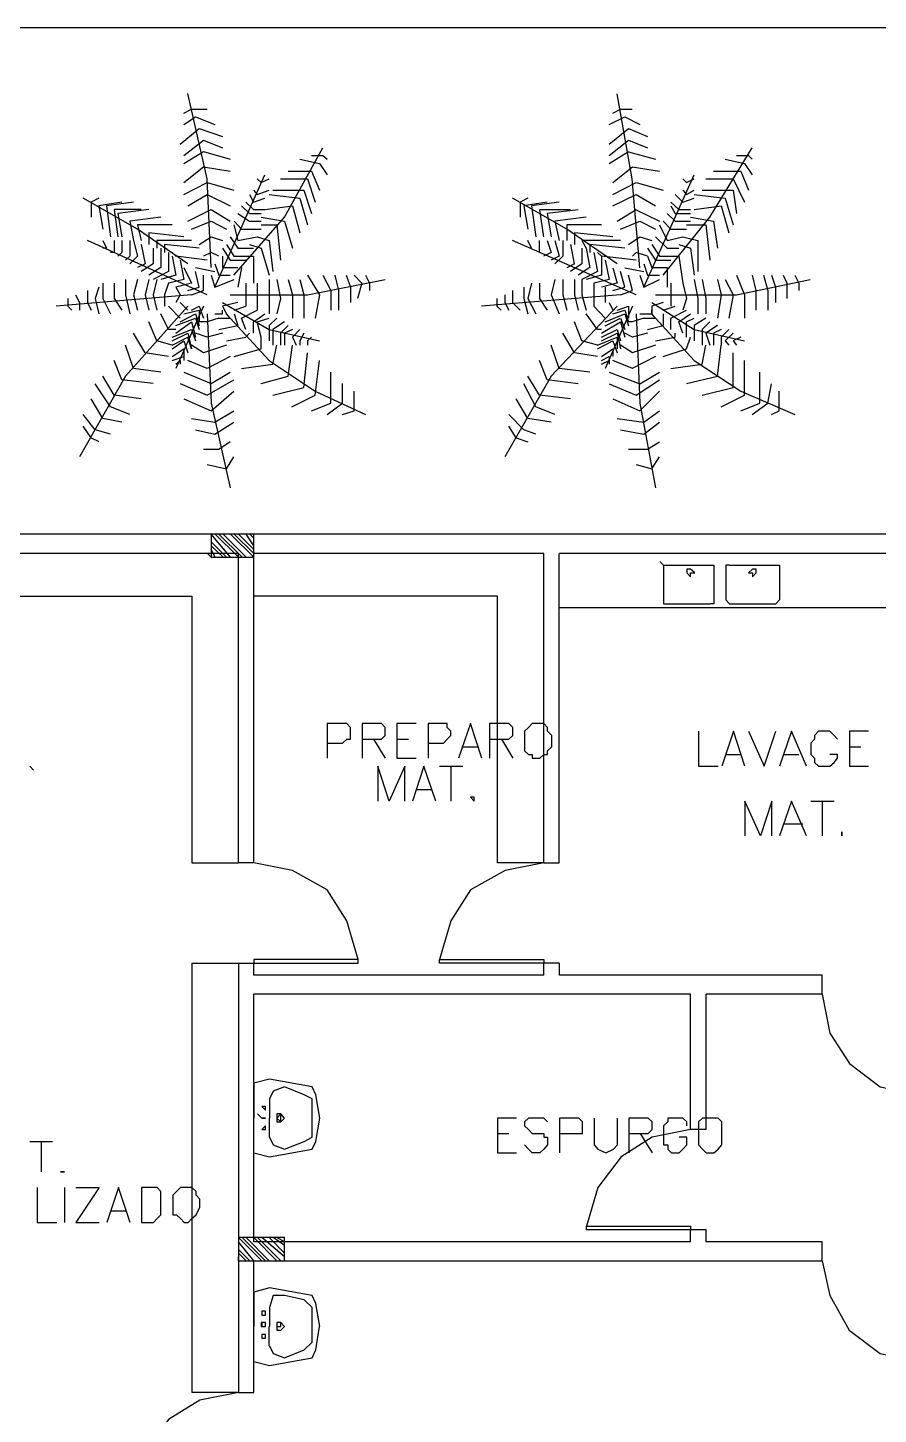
# Model space of a CAD drawing. Header units: millimetres. Extents: x -369 to -70, y -1414 to -1185.
# Drawn here: x -262.91 to -255.47, y -1289.6 to -1277.47 of the extents above; entities that cross this region are included whole.
import ezdxf

# ---------------------------------------------------------------- set-up
doc = ezdxf.new("R2010")
doc.units = ezdxf.units.MM
doc.header["$MEASUREMENT"] = 0
for name, color, linetype in [('10', 10, 'Continuous'), ('12', 12, 'Continuous'), ('2', 2, 'Continuous'), ('4', 4, 'Continuous'), ('50', 50, 'Continuous'), ('6', 6, 'Continuous'), ('64', 64, 'Continuous'), ('8', 8, 'Continuous')]:
    doc.layers.add(name, color=color, linetype=linetype)

msp = doc.modelspace()

# ---------------------------------------------------------------- linework, layer by layer
at = {"layer": '10'}
for points in [[(-254.812, -1281.9), (-265.539, -1281.9)], [(-261.071, -1282.071), (-265.503, -1282.071)], [(-261.071, -1284.777), (-261.071, -1282.071)], [(-260.935, -1284.777), (-260.935, -1282.071)], [(-258.397, -1282.071), (-260.935, -1282.071)], [(-258.397, -1284.777), (-258.397, -1282.071)], [(-258.265, -1284.777), (-258.265, -1282.071)], [(-254.88, -1282.071), (-258.261, -1282.071)], [(-260.935, -1284.777), (-261.071, -1284.777)], [(-258.397, -1284.777), (-258.265, -1284.777)], [(-261.478, -1285.656), (-260.935, -1285.656)], [(-261.071, -1285.656), (-261.071, -1289.413), (-260.935, -1289.413), (-260.935, -1288.262), (-255.963, -1288.262)], [(-258.397, -1285.76), (-260.935, -1285.76), (-260.935, -1285.76), (-260.935, -1285.656)], [(-258.265, -1285.656), (-258.397, -1285.656)], [(-258.397, -1285.76), (-258.397, -1285.656)], [(-258.261, -1285.76), (-258.261, -1285.656)], [(-255.963, -1285.76), (-258.261, -1285.76)], [(-255.963, -1285.928), (-255.963, -1285.76)], [(-257.114, -1285.928), (-260.935, -1285.928)], [(-260.935, -1288.094), (-260.935, -1285.928)], [(-256.978, -1287.111), (-257.114, -1287.111), (-257.114, -1287.111), (-257.114, -1285.928)], [(-256.978, -1287.111), (-256.978, -1285.928)], [(-255.963, -1285.928), (-256.978, -1285.928)], [(-256.978, -1287.99), (-257.114, -1287.99)], [(-257.114, -1288.094), (-257.114, -1287.99)], [(-256.978, -1288.094), (-256.978, -1287.99)], [(-257.114, -1288.094), (-260.935, -1288.094)], [(-255.963, -1288.094), (-256.978, -1288.094)], [(-255.963, -1288.262), (-255.963, -1288.094)]]:
    msp.add_lwpolyline(points, dxfattribs=at)
at = {"layer": '12'}
for points in [[(-261.139, -1282.103), (-261.31, -1281.9)], [(-260.935, -1282.103), (-260.935, -1281.9), (-261.31, -1281.9), (-261.31, -1282.103), (-260.935, -1282.103)], [(-261.071, -1282.103), (-261.274, -1281.9)], [(-261.039, -1282.103), (-261.242, -1281.9)], [(-261.003, -1282.103), (-261.206, -1281.9)], [(-260.935, -1282.103), (-261.139, -1281.9)], [(-260.935, -1282.071), (-261.107, -1281.9)], [(-260.935, -1282.035), (-261.071, -1281.9)], [(-260.935, -1282.003), (-261.003, -1281.9)], [(-260.935, -1281.936), (-260.971, -1281.9)], [(-261.31, -1282.103), (-261.342, -1282.071)], [(-261.174, -1282.103), (-261.31, -1281.967)], [(-261.206, -1282.103), (-261.31, -1282.003)], [(-261.274, -1282.103), (-261.31, -1282.035)], [(-260.867, -1288.262), (-261.071, -1288.058)], [(-260.667, -1288.262), (-260.667, -1288.058), (-261.071, -1288.058), (-261.071, -1288.262), (-260.667, -1288.262)], [(-260.935, -1288.262), (-261.071, -1288.094)], [(-260.835, -1288.262), (-261.039, -1288.058)], [(-260.803, -1288.262), (-261.003, -1288.058)], [(-260.735, -1288.262), (-260.935, -1288.058)], [(-260.699, -1288.262), (-260.903, -1288.058)], [(-260.667, -1288.226), (-260.867, -1288.058)], [(-260.667, -1288.194), (-260.803, -1288.058)], [(-260.667, -1288.126), (-260.767, -1288.058)], [(-260.667, -1288.094), (-260.735, -1288.058)], [(-260.971, -1288.262), (-261.071, -1288.162)], [(-261.003, -1288.262), (-261.071, -1288.194)], [(-261.071, -1288.262), (-261.071, -1288.226)]]:
    msp.add_lwpolyline(points, dxfattribs=at)
at = {"layer": '2'}
for points in [[(-255.32, -1277.468), (-265.539, -1277.468)], [(-260.024, -1285.624), (-260.123, -1285.284), (-260.295, -1285.013), (-260.599, -1284.845), (-260.935, -1284.777)], [(-258.397, -1284.777), (-258.737, -1284.845), (-259.04, -1285.013), (-259.212, -1285.284), (-259.312, -1285.624)], [(-255.963, -1285.928), (-255.895, -1286.268), (-255.723, -1286.535), (-255.456, -1286.739), (-255.116, -1286.807)], [(-257.114, -1287.111), (-257.45, -1287.179), (-257.722, -1287.351), (-257.925, -1287.618), (-258.025, -1287.958)], [(-255.963, -1288.262), (-255.895, -1288.565), (-255.727, -1288.869), (-255.456, -1289.073), (-255.116, -1289.141)], [(-261.071, -1289.413), (-261.41, -1289.481), (-261.682, -1289.649), (-261.882, -1289.92), (-261.986, -1290.26)]]:
    msp.add_lwpolyline(points, dxfattribs=at)
at = {"layer": '4'}
for points in [[(-260.799, -1286.671), (-260.935, -1286.707), (-260.935, -1287.011)], [(-260.427, -1286.739), (-260.799, -1286.671)], [(-260.667, -1286.739), (-260.767, -1286.775), (-260.799, -1286.843)], [(-260.427, -1287.011), (-260.427, -1286.843), (-260.427, -1286.843), (-260.495, -1286.807), (-260.667, -1286.739)], [(-260.427, -1287.283), (-260.395, -1287.215), (-260.395, -1287.215), (-260.359, -1287.011), (-260.395, -1286.807), (-260.395, -1286.807), (-260.427, -1286.739)], [(-260.835, -1286.911), (-260.835, -1286.911), (-260.867, -1286.911), (-260.835, -1286.943), (-260.835, -1286.911)], [(-260.799, -1286.843), (-260.799, -1287.011)], [(-260.935, -1287.315), (-260.935, -1287.011)], [(-260.867, -1287.011), (-260.903, -1286.975)], [(-260.867, -1287.011), (-260.835, -1287.011)], [(-260.835, -1287.011), (-260.835, -1287.011), (-260.867, -1287.011), (-260.835, -1287.011)], [(-260.799, -1287.179), (-260.799, -1287.011)], [(-260.667, -1287.011), (-260.699, -1286.975), (-260.735, -1286.975), (-260.735, -1287.011), (-260.735, -1287.043), (-260.699, -1287.043), (-260.667, -1287.011)], [(-260.699, -1287.011), (-260.699, -1287.011), (-260.699, -1286.975), (-260.735, -1287.011), (-260.699, -1287.043), (-260.699, -1287.011)], [(-260.667, -1287.283), (-260.495, -1287.215), (-260.495, -1287.215), (-260.427, -1287.179), (-260.427, -1287.011)], [(-260.835, -1287.111), (-260.835, -1287.111), (-260.835, -1287.079), (-260.867, -1287.111), (-260.835, -1287.111)], [(-260.799, -1287.179), (-260.767, -1287.247), (-260.667, -1287.283)], [(-260.799, -1287.351), (-260.427, -1287.283)], [(-260.935, -1287.315), (-260.799, -1287.351)], [(-260.799, -1288.498), (-260.935, -1288.534), (-260.935, -1288.837)], [(-260.427, -1288.565), (-260.799, -1288.498)], [(-260.667, -1288.565), (-260.767, -1288.565), (-260.799, -1288.669)], [(-260.427, -1288.837), (-260.427, -1288.669), (-260.427, -1288.669), (-260.495, -1288.601), (-260.667, -1288.565)], [(-260.359, -1288.837), (-260.395, -1288.633), (-260.427, -1288.565)], [(-260.835, -1288.737), (-260.835, -1288.701), (-260.867, -1288.701), (-260.867, -1288.737), (-260.835, -1288.737)], [(-260.799, -1288.669), (-260.799, -1288.837)], [(-260.935, -1289.141), (-260.935, -1288.837)], [(-260.835, -1288.837), (-260.835, -1288.801), (-260.871, -1288.801), (-260.871, -1288.837), (-260.835, -1288.837)], [(-260.867, -1288.805), (-260.867, -1288.837), (-260.867, -1288.837), (-260.835, -1288.837)], [(-260.803, -1289.005), (-260.803, -1288.837)], [(-260.667, -1288.837), (-260.699, -1288.801), (-260.735, -1288.801), (-260.735, -1288.837), (-260.735, -1288.869), (-260.699, -1288.869), (-260.667, -1288.837)], [(-260.699, -1288.837), (-260.699, -1288.801), (-260.735, -1288.801), (-260.735, -1288.837), (-260.699, -1288.837)], [(-260.427, -1288.973), (-260.427, -1288.837)], [(-260.395, -1289.041), (-260.363, -1288.837)], [(-260.835, -1288.937), (-260.835, -1288.905), (-260.867, -1288.905), (-260.867, -1288.937), (-260.835, -1288.937)], [(-260.799, -1289.005), (-260.767, -1289.073), (-260.667, -1289.109), (-260.667, -1289.109), (-260.495, -1289.041), (-260.495, -1289.041), (-260.427, -1288.973)], [(-260.799, -1289.177), (-260.427, -1289.109), (-260.395, -1289.041)], [(-260.935, -1289.141), (-260.799, -1289.177)]]:
    msp.add_lwpolyline(points, dxfattribs=at)
at = {"layer": '50'}
for points in [[(-260.295, -1283.73), (-260.159, -1283.73), (-260.123, -1283.694), (-260.091, -1283.694), (-260.091, -1283.662), (-260.091, -1283.626), (-260.091, -1283.594), (-260.123, -1283.558), (-260.159, -1283.558), (-260.295, -1283.558), (-260.295, -1283.558), (-260.295, -1283.862)], [(-259.988, -1283.694), (-259.852, -1283.694), (-259.82, -1283.694), (-259.788, -1283.662), (-259.788, -1283.626), (-259.788, -1283.594), (-259.82, -1283.558), (-259.852, -1283.558), (-259.988, -1283.558), (-259.988, -1283.558), (-259.988, -1283.862)], [(-259.516, -1283.558), (-259.684, -1283.558), (-259.684, -1283.558), (-259.684, -1283.862)], [(-259.412, -1283.73), (-259.276, -1283.73), (-259.244, -1283.694), (-259.212, -1283.662), (-259.212, -1283.626), (-259.244, -1283.594), (-259.244, -1283.558), (-259.276, -1283.558), (-259.412, -1283.558), (-259.412, -1283.558), (-259.412, -1283.862)], [(-258.94, -1283.862), (-259.04, -1283.558), (-259.04, -1283.558), (-259.144, -1283.862)], [(-258.873, -1283.694), (-258.737, -1283.694), (-258.705, -1283.694), (-258.669, -1283.662), (-258.669, -1283.626), (-258.669, -1283.594), (-258.705, -1283.558), (-258.737, -1283.558), (-258.873, -1283.558), (-258.873, -1283.558), (-258.873, -1283.862)], [(-258.501, -1283.558), (-258.501, -1283.558), (-258.533, -1283.594), (-258.569, -1283.626), (-258.569, -1283.662), (-258.569, -1283.762), (-258.569, -1283.798), (-258.533, -1283.83), (-258.501, -1283.83), (-258.501, -1283.862), (-258.433, -1283.862), (-258.397, -1283.83), (-258.365, -1283.83), (-258.365, -1283.798), (-258.329, -1283.762), (-258.329, -1283.662), (-258.365, -1283.626), (-258.365, -1283.594), (-258.397, -1283.558), (-258.433, -1283.558), (-258.501, -1283.558)], [(-257.046, -1283.626), (-257.046, -1283.93), (-256.874, -1283.93)], [(-256.639, -1283.93), (-256.739, -1283.626), (-256.739, -1283.626), (-256.842, -1283.93)], [(-256.607, -1283.626), (-256.471, -1283.93), (-256.471, -1283.93), (-256.367, -1283.626)], [(-256.099, -1283.93), (-256.231, -1283.626), (-256.231, -1283.626), (-256.335, -1283.93)], [(-255.827, -1283.694), (-255.859, -1283.662), (-255.895, -1283.626), (-255.963, -1283.626), (-255.995, -1283.626), (-256.031, -1283.662), (-256.031, -1283.694), (-256.063, -1283.73), (-256.063, -1283.83), (-256.031, -1283.862), (-256.031, -1283.898), (-255.995, -1283.93), (-255.963, -1283.93), (-255.895, -1283.93), (-255.859, -1283.898), (-255.827, -1283.862), (-255.827, -1283.83), (-255.827, -1283.83), (-255.895, -1283.83)], [(-255.556, -1283.626), (-255.723, -1283.626), (-255.723, -1283.626), (-255.723, -1283.93)], [(-259.888, -1283.694), (-259.788, -1283.862)], [(-259.684, -1283.694), (-259.584, -1283.694)], [(-259.108, -1283.762), (-258.972, -1283.762)], [(-258.769, -1283.694), (-258.669, -1283.862)], [(-255.723, -1283.762), (-255.624, -1283.762)], [(-259.684, -1283.862), (-259.516, -1283.862)], [(-256.806, -1283.83), (-256.675, -1283.83)], [(-256.299, -1283.83), (-256.167, -1283.83)], [(-262.865, -1283.966), (-262.897, -1283.93)], [(-259.616, -1284.237), (-259.616, -1283.93), (-259.616, -1283.93), (-259.752, -1284.237), (-259.752, -1284.237), (-259.852, -1283.93), (-259.852, -1283.93), (-259.852, -1284.237)], [(-259.344, -1284.237), (-259.448, -1283.93), (-259.448, -1283.93), (-259.548, -1284.237)], [(-259.312, -1283.93), (-259.108, -1283.93)], [(-259.212, -1283.93), (-259.212, -1284.237)], [(-255.723, -1283.93), (-255.556, -1283.93)], [(-259.516, -1284.134), (-259.38, -1284.134)], [(-259.008, -1284.201), (-259.04, -1284.201), (-259.008, -1284.237), (-259.008, -1284.201)], [(-256.403, -1284.541), (-256.403, -1284.237), (-256.403, -1284.237), (-256.503, -1284.541), (-256.503, -1284.541), (-256.639, -1284.237), (-256.639, -1284.237), (-256.639, -1284.541)], [(-256.099, -1284.541), (-256.231, -1284.237), (-256.231, -1284.237), (-256.335, -1284.541)], [(-256.063, -1284.237), (-255.859, -1284.237)], [(-255.963, -1284.237), (-255.963, -1284.541)], [(-256.299, -1284.437), (-256.131, -1284.437)], [(-255.791, -1284.505), (-255.791, -1284.541), (-255.791, -1284.505)], [(-258.637, -1287.011), (-258.805, -1287.011), (-258.805, -1287.011), (-258.805, -1287.315)], [(-258.365, -1287.043), (-258.397, -1287.011), (-258.433, -1287.011), (-258.501, -1287.011), (-258.533, -1287.011), (-258.569, -1287.043), (-258.569, -1287.079), (-258.533, -1287.111), (-258.501, -1287.147), (-258.397, -1287.147), (-258.397, -1287.179), (-258.365, -1287.179), (-258.365, -1287.215), (-258.365, -1287.247), (-258.397, -1287.283), (-258.433, -1287.315), (-258.501, -1287.315), (-258.533, -1287.283), (-258.569, -1287.247)], [(-258.261, -1287.147), (-258.129, -1287.147), (-258.093, -1287.147), (-258.061, -1287.147), (-258.061, -1287.111), (-258.061, -1287.043), (-258.093, -1287.011), (-258.129, -1287.011), (-258.261, -1287.011), (-258.261, -1287.011), (-258.261, -1287.315)], [(-257.957, -1287.011), (-257.957, -1287.215), (-257.957, -1287.247), (-257.925, -1287.283), (-257.857, -1287.315), (-257.79, -1287.283), (-257.754, -1287.247), (-257.754, -1287.215), (-257.754, -1287.011)], [(-257.654, -1287.147), (-257.518, -1287.147), (-257.486, -1287.147), (-257.45, -1287.111), (-257.45, -1287.079), (-257.45, -1287.043), (-257.486, -1287.011), (-257.518, -1287.011), (-257.654, -1287.011), (-257.654, -1287.011), (-257.654, -1287.315)], [(-257.146, -1287.079), (-257.146, -1287.043), (-257.182, -1287.011), (-257.214, -1287.011), (-257.282, -1287.011), (-257.314, -1287.011), (-257.314, -1287.043), (-257.35, -1287.079), (-257.35, -1287.111), (-257.35, -1287.179), (-257.35, -1287.247), (-257.314, -1287.247), (-257.314, -1287.283), (-257.282, -1287.315), (-257.214, -1287.315), (-257.182, -1287.283), (-257.146, -1287.247), (-257.146, -1287.179), (-257.146, -1287.179), (-257.214, -1287.179)], [(-256.978, -1287.011), (-257.01, -1287.011), (-257.046, -1287.043), (-257.046, -1287.079), (-257.046, -1287.111), (-257.046, -1287.179), (-257.046, -1287.247), (-257.01, -1287.283), (-256.978, -1287.315), (-256.91, -1287.315), (-256.874, -1287.283), (-256.842, -1287.247), (-256.842, -1287.179), (-256.842, -1287.111), (-256.842, -1287.079), (-256.842, -1287.043), (-256.874, -1287.011), (-256.91, -1287.011), (-256.978, -1287.011)], [(-258.805, -1287.147), (-258.705, -1287.147)], [(-257.554, -1287.147), (-257.45, -1287.315)], [(-262.897, -1287.215), (-262.697, -1287.215)], [(-262.797, -1287.215), (-262.797, -1287.482)], [(-258.805, -1287.315), (-258.637, -1287.315)], [(-262.629, -1287.482), (-262.629, -1287.482), (-262.593, -1287.482), (-262.629, -1287.482)], [(-262.833, -1287.618), (-262.833, -1287.926), (-262.661, -1287.926)], [(-262.593, -1287.618), (-262.593, -1287.926)], [(-262.493, -1287.618), (-262.289, -1287.618), (-262.289, -1287.618), (-262.493, -1287.926), (-262.493, -1287.926), (-262.289, -1287.926)], [(-262.018, -1287.926), (-262.122, -1287.618), (-262.122, -1287.618), (-262.222, -1287.926)], [(-261.918, -1287.618), (-261.918, -1287.926), (-261.918, -1287.926), (-261.814, -1287.926), (-261.782, -1287.89), (-261.75, -1287.858), (-261.75, -1287.79), (-261.75, -1287.722), (-261.75, -1287.686), (-261.75, -1287.654), (-261.782, -1287.618), (-261.814, -1287.618), (-261.918, -1287.618)], [(-261.546, -1287.618), (-261.578, -1287.618), (-261.614, -1287.654), (-261.646, -1287.686), (-261.646, -1287.722), (-261.646, -1287.79), (-261.646, -1287.858), (-261.614, -1287.858), (-261.578, -1287.89), (-261.546, -1287.926), (-261.51, -1287.926), (-261.478, -1287.89), (-261.442, -1287.858), (-261.41, -1287.79), (-261.41, -1287.722), (-261.442, -1287.686), (-261.442, -1287.654), (-261.478, -1287.618), (-261.51, -1287.618), (-261.546, -1287.618)], [(-262.19, -1287.822), (-262.054, -1287.822)]]:
    msp.add_lwpolyline(points, dxfattribs=at)
at = {"layer": '6'}
for points in [[(-257.35, -1282.171), (-257.382, -1282.139)], [(-257.35, -1282.171), (-257.35, -1282.475)], [(-257.35, -1282.171), (-256.942, -1282.171)], [(-256.942, -1282.171), (-256.91, -1282.171), (-256.91, -1282.171), (-256.91, -1282.475), (-256.91, -1282.475), (-256.91, -1282.511), (-256.942, -1282.511)], [(-256.806, -1282.171), (-256.806, -1282.475)], [(-256.774, -1282.171), (-256.774, -1282.171), (-256.806, -1282.171)], [(-256.774, -1282.171), (-256.367, -1282.171)], [(-256.367, -1282.171), (-256.335, -1282.171), (-256.335, -1282.171), (-256.335, -1282.475), (-256.335, -1282.475), (-256.367, -1282.511), (-256.367, -1282.511)], [(-257.078, -1282.239), (-257.114, -1282.207), (-257.146, -1282.207), (-257.146, -1282.239), (-257.114, -1282.275), (-257.114, -1282.239), (-257.078, -1282.239)], [(-256.539, -1282.239), (-256.539, -1282.207), (-256.571, -1282.207), (-256.607, -1282.239), (-256.571, -1282.239), (-256.571, -1282.275), (-256.539, -1282.239)], [(-265.335, -1282.443), (-261.478, -1282.443)], [(-261.478, -1282.443), (-261.478, -1284.777), (-261.071, -1284.777)], [(-258.805, -1282.443), (-260.935, -1282.443)], [(-258.805, -1284.777), (-258.805, -1282.443)], [(-258.261, -1282.543), (-255.084, -1282.543)], [(-257.35, -1282.475), (-257.35, -1282.511)], [(-257.35, -1282.511), (-256.942, -1282.511)], [(-256.806, -1282.475), (-256.774, -1282.511)], [(-256.774, -1282.511), (-256.367, -1282.511)], [(-258.397, -1284.777), (-258.805, -1284.777)], [(-261.478, -1285.656), (-261.478, -1289.413)], [(-261.071, -1289.413), (-261.478, -1289.413)]]:
    msp.add_lwpolyline(points, dxfattribs=at)
at = {"layer": '64'}
for points in [[(-261.31, -1279.566), (-261.346, -1278.79), (-261.514, -1278.043)], [(-257.558, -1279.57), (-257.626, -1278.79), (-257.758, -1278.047)], [(-261.55, -1278.215), (-261.482, -1278.179), (-261.482, -1278.179), (-261.346, -1278.179)], [(-257.794, -1278.215), (-257.726, -1278.179), (-257.726, -1278.179), (-257.626, -1278.179)], [(-261.55, -1278.315), (-261.446, -1278.247), (-261.278, -1278.315)], [(-257.826, -1278.315), (-257.69, -1278.247), (-257.558, -1278.315)], [(-261.582, -1278.487), (-261.414, -1278.351)], [(-261.414, -1278.351), (-261.21, -1278.419)], [(-257.826, -1278.487), (-257.658, -1278.351)], [(-257.658, -1278.351), (-257.49, -1278.419)], [(-261.55, -1278.587), (-261.378, -1278.451)], [(-261.55, -1278.655), (-261.378, -1278.551)], [(-261.378, -1278.451), (-261.21, -1278.519)], [(-261.378, -1278.551), (-261.142, -1278.619)], [(-261.111, -1279.634), (-260.667, -1279.126), (-260.331, -1278.519)], [(-257.826, -1278.587), (-257.658, -1278.451)], [(-257.826, -1278.655), (-257.658, -1278.551)], [(-257.658, -1278.451), (-257.49, -1278.519)], [(-257.658, -1278.555), (-257.422, -1278.619)], [(-257.354, -1279.634), (-256.946, -1279.126), (-256.575, -1278.519)], [(-260.535, -1278.619), (-260.363, -1278.655)], [(-260.431, -1278.587), (-260.331, -1278.587)], [(-260.363, -1278.655), (-260.295, -1278.754)], [(-260.331, -1278.587), (-260.295, -1278.619)], [(-256.81, -1278.619), (-256.643, -1278.655)], [(-256.711, -1278.587), (-256.607, -1278.587)], [(-256.643, -1278.655), (-256.575, -1278.754)], [(-256.607, -1278.587), (-256.575, -1278.619)], [(-261.55, -1278.822), (-261.378, -1278.686)], [(-261.378, -1278.686), (-261.142, -1278.722)], [(-261.278, -1279.738), (-260.839, -1278.754)], [(-260.907, -1278.79), (-260.871, -1278.822)], [(-260.871, -1278.822), (-260.803, -1278.79)], [(-260.703, -1278.79), (-260.467, -1278.79)], [(-260.635, -1278.722), (-260.431, -1278.722)], [(-260.467, -1278.79), (-260.399, -1278.994)], [(-260.431, -1278.722), (-260.363, -1278.89)], [(-257.794, -1278.822), (-257.622, -1278.686)], [(-257.626, -1278.686), (-257.386, -1278.722)], [(-257.522, -1279.738), (-257.082, -1278.754)], [(-257.182, -1278.79), (-257.15, -1278.822)], [(-257.15, -1278.822), (-257.082, -1278.79)], [(-256.982, -1278.79), (-256.742, -1278.79)], [(-256.914, -1278.722), (-256.675, -1278.722)], [(-256.742, -1278.79), (-256.643, -1278.994)], [(-256.675, -1278.722), (-256.607, -1278.89)], [(-261.55, -1278.926), (-261.346, -1278.822)], [(-261.346, -1278.822), (-261.111, -1278.89)], [(-260.939, -1278.89), (-260.907, -1278.926)], [(-260.907, -1278.926), (-260.803, -1278.89)], [(-260.771, -1278.89), (-260.499, -1278.89)], [(-260.499, -1278.89), (-260.431, -1279.094)], [(-257.794, -1278.926), (-257.59, -1278.822)], [(-257.59, -1278.822), (-257.354, -1278.89)], [(-257.182, -1278.89), (-257.15, -1278.926)], [(-257.15, -1278.926), (-257.082, -1278.89)], [(-257.014, -1278.89), (-256.742, -1278.89)], [(-256.742, -1278.89), (-256.711, -1279.094)], [(-261.514, -1279.534), (-261.954, -1279.23), (-262.429, -1278.958)], [(-262.293, -1278.958), (-262.361, -1278.994), (-262.361, -1278.994), (-262.361, -1279.126)], [(-262.09, -1278.994), (-262.293, -1279.026)], [(-262.293, -1279.026), (-262.257, -1279.23)], [(-261.99, -1278.994), (-262.226, -1279.026)], [(-262.226, -1279.026), (-262.19, -1279.298)], [(-261.514, -1279.026), (-261.346, -1278.926)], [(-261.346, -1278.926), (-261.142, -1279.026)], [(-261.043, -1279.026), (-260.975, -1279.094)], [(-261.007, -1278.994), (-260.939, -1279.058)], [(-260.975, -1278.926), (-260.939, -1278.994)], [(-260.939, -1278.994), (-260.839, -1278.958)], [(-260.839, -1279.058), (-260.599, -1279.026)], [(-260.803, -1278.926), (-260.535, -1278.958)], [(-260.599, -1279.026), (-260.535, -1279.262)], [(-260.535, -1278.958), (-260.467, -1279.194)], [(-257.758, -1279.534), (-258.197, -1279.23), (-258.673, -1278.958)], [(-258.537, -1278.958), (-258.605, -1278.994), (-258.605, -1278.994), (-258.605, -1279.126)], [(-258.369, -1278.994), (-258.573, -1279.026)], [(-258.573, -1279.026), (-258.537, -1279.23)], [(-258.265, -1278.994), (-258.505, -1279.026)], [(-258.505, -1279.026), (-258.469, -1279.298)], [(-257.794, -1279.026), (-257.59, -1278.926)], [(-257.59, -1278.926), (-257.422, -1279.026)], [(-257.286, -1278.994), (-257.218, -1279.058)], [(-257.286, -1279.026), (-257.25, -1279.094)], [(-257.25, -1278.926), (-257.182, -1278.994)], [(-257.182, -1278.994), (-257.082, -1278.958)], [(-257.082, -1278.926), (-256.81, -1278.958)], [(-257.082, -1279.058), (-256.846, -1279.026)], [(-256.846, -1279.026), (-256.778, -1279.262)], [(-256.81, -1278.958), (-256.742, -1279.194)], [(-262.158, -1279.058), (-262.126, -1279.298)], [(-261.922, -1279.058), (-262.158, -1279.058)], [(-261.854, -1279.058), (-262.126, -1279.094), (-262.126, -1279.094), (-262.09, -1279.298)], [(-261.75, -1279.126), (-262.022, -1279.162), (-262.022, -1279.162), (-261.99, -1279.33)], [(-261.514, -1279.162), (-261.31, -1279.058)], [(-261.482, -1279.23), (-261.31, -1279.162)], [(-261.31, -1279.058), (-261.142, -1279.162)], [(-261.31, -1279.162), (-261.174, -1279.23)], [(-261.107, -1279.162), (-261.043, -1279.23)], [(-261.075, -1279.094), (-260.975, -1279.162)], [(-260.975, -1279.094), (-260.871, -1279.094)], [(-260.975, -1279.162), (-260.871, -1279.162)], [(-260.939, -1279.058), (-260.839, -1279.058)], [(-260.871, -1279.126), (-260.667, -1279.162)], [(-260.667, -1279.162), (-260.599, -1279.398)], [(-258.437, -1279.062), (-258.401, -1279.298)], [(-258.165, -1279.062), (-258.437, -1279.062)], [(-258.097, -1279.062), (-258.369, -1279.094), (-258.369, -1279.094), (-258.333, -1279.298)], [(-258.029, -1279.126), (-258.301, -1279.162), (-258.301, -1279.162), (-258.265, -1279.33)], [(-257.758, -1279.162), (-257.59, -1279.058)], [(-257.726, -1279.23), (-257.558, -1279.162)], [(-257.59, -1279.062), (-257.386, -1279.162)], [(-257.558, -1279.162), (-257.422, -1279.23)], [(-257.354, -1279.162), (-257.286, -1279.23)], [(-257.318, -1279.094), (-257.25, -1279.162)], [(-257.25, -1279.094), (-257.114, -1279.094)], [(-257.25, -1279.162), (-257.114, -1279.162)], [(-257.218, -1279.058), (-257.114, -1279.058)], [(-257.114, -1279.126), (-256.914, -1279.162)], [(-256.914, -1279.162), (-256.878, -1279.398)], [(-261.954, -1279.194), (-261.922, -1279.33)], [(-261.65, -1279.194), (-261.954, -1279.194)], [(-261.854, -1279.262), (-261.854, -1279.366)], [(-261.55, -1279.298), (-261.854, -1279.262)], [(-261.111, -1279.194), (-261.075, -1279.33)], [(-261.043, -1279.23), (-260.871, -1279.23)], [(-260.871, -1279.194), (-260.735, -1279.194)], [(-260.735, -1279.194), (-260.703, -1279.502)], [(-258.197, -1279.194), (-258.197, -1279.33)], [(-257.893, -1279.194), (-258.197, -1279.194)], [(-258.129, -1279.262), (-258.129, -1279.366)], [(-257.794, -1279.298), (-258.129, -1279.262)], [(-257.386, -1279.194), (-257.318, -1279.33)], [(-257.286, -1279.23), (-257.15, -1279.23)], [(-257.15, -1279.194), (-256.982, -1279.194)], [(-256.982, -1279.194), (-256.946, -1279.502)], [(-261.346, -1279.805), (-262.393, -1279.33)], [(-262.257, -1279.33), (-262.226, -1279.398), (-262.226, -1279.398), (-262.257, -1279.398)], [(-262.158, -1279.33), (-262.158, -1279.434), (-262.158, -1279.434), (-262.19, -1279.434)], [(-262.09, -1279.33), (-262.09, -1279.434)], [(-262.022, -1279.33), (-262.022, -1279.466)], [(-261.99, -1279.33), (-261.954, -1279.466)], [(-261.922, -1279.366), (-261.886, -1279.534)], [(-261.818, -1279.398), (-261.818, -1279.534)], [(-261.786, -1279.33), (-261.786, -1279.398)], [(-261.482, -1279.33), (-261.786, -1279.33)], [(-261.75, -1279.398), (-261.75, -1279.566)], [(-261.718, -1279.366), (-261.718, -1279.434)], [(-261.414, -1279.398), (-261.718, -1279.366)], [(-261.414, -1279.366), (-261.31, -1279.298)], [(-261.31, -1279.298), (-261.21, -1279.33)], [(-261.21, -1279.398), (-261.142, -1279.502)], [(-261.174, -1279.366), (-261.111, -1279.466)], [(-261.142, -1279.298), (-261.075, -1279.398)], [(-261.075, -1279.33), (-260.907, -1279.298)], [(-261.075, -1279.398), (-260.939, -1279.398)], [(-260.975, -1279.366), (-260.871, -1279.398)], [(-260.907, -1279.298), (-260.803, -1279.33)], [(-260.871, -1279.398), (-260.803, -1279.634)], [(-260.803, -1279.33), (-260.771, -1279.602)], [(-257.59, -1279.805), (-258.673, -1279.33)], [(-258.505, -1279.398), (-258.505, -1279.398), (-258.505, -1279.398), (-258.537, -1279.33)], [(-258.437, -1279.434), (-258.437, -1279.434), (-258.437, -1279.434), (-258.437, -1279.33)], [(-258.369, -1279.33), (-258.333, -1279.434)], [(-258.301, -1279.33), (-258.265, -1279.466)], [(-258.233, -1279.33), (-258.233, -1279.466)], [(-258.165, -1279.366), (-258.133, -1279.534)], [(-258.065, -1279.33), (-258.029, -1279.398)], [(-257.726, -1279.33), (-258.065, -1279.33)], [(-258.065, -1279.398), (-258.065, -1279.534)], [(-258.029, -1279.398), (-257.997, -1279.57)], [(-257.997, -1279.366), (-257.997, -1279.434)], [(-257.69, -1279.398), (-257.997, -1279.366)], [(-257.658, -1279.366), (-257.558, -1279.298)], [(-257.558, -1279.298), (-257.454, -1279.33)], [(-257.49, -1279.398), (-257.422, -1279.502)], [(-257.454, -1279.366), (-257.386, -1279.466)], [(-257.422, -1279.298), (-257.318, -1279.398)], [(-257.318, -1279.33), (-257.182, -1279.298)], [(-257.318, -1279.398), (-257.218, -1279.398)], [(-257.218, -1279.366), (-257.114, -1279.398)], [(-257.182, -1279.298), (-257.05, -1279.33)], [(-257.114, -1279.398), (-257.082, -1279.634)], [(-257.05, -1279.33), (-257.05, -1279.602)], [(-262.09, -1279.434), (-262.126, -1279.466)], [(-262.022, -1279.466), (-262.058, -1279.502)], [(-261.954, -1279.466), (-262.022, -1279.534)], [(-261.682, -1279.434), (-261.682, -1279.602)], [(-261.582, -1279.502), (-261.55, -1279.67), (-261.682, -1279.702)], [(-261.618, -1279.466), (-261.65, -1279.434)], [(-261.65, -1279.466), (-261.618, -1279.634)], [(-261.346, -1279.502), (-261.618, -1279.466)], [(-261.31, -1279.434), (-261.378, -1279.466)], [(-261.242, -1279.466), (-261.31, -1279.434)], [(-261.21, -1279.466), (-261.21, -1279.566)], [(-261.142, -1279.502), (-261.007, -1279.502)], [(-261.111, -1279.466), (-261.007, -1279.466)], [(-261.007, -1279.466), (-260.939, -1279.466)], [(-260.939, -1279.466), (-260.939, -1279.702)], [(-258.333, -1279.434), (-258.401, -1279.466)], [(-258.265, -1279.466), (-258.333, -1279.502)], [(-258.233, -1279.466), (-258.301, -1279.534)], [(-257.961, -1279.434), (-257.929, -1279.602)], [(-257.861, -1279.502), (-257.826, -1279.67), (-257.961, -1279.702)], [(-257.893, -1279.466), (-257.929, -1279.434)], [(-257.893, -1279.466), (-257.893, -1279.634)], [(-257.59, -1279.502), (-257.893, -1279.466)], [(-257.59, -1279.434), (-257.622, -1279.466)], [(-257.49, -1279.466), (-257.59, -1279.434)], [(-257.49, -1279.466), (-257.454, -1279.566)], [(-257.422, -1279.502), (-257.286, -1279.502)], [(-257.386, -1279.466), (-257.25, -1279.466)], [(-257.25, -1279.466), (-257.218, -1279.466)], [(-257.218, -1279.466), (-257.182, -1279.702)], [(-261.886, -1279.534), (-261.954, -1279.566)], [(-261.818, -1279.534), (-261.922, -1279.602)], [(-261.75, -1279.566), (-261.854, -1279.634)], [(-261.682, -1279.602), (-261.818, -1279.67)], [(-261.618, -1279.634), (-261.75, -1279.67)], [(-261.55, -1279.566), (-261.482, -1279.702), (-261.482, -1279.702), (-261.618, -1279.738)], [(-261.446, -1279.566), (-261.278, -1279.602)], [(-261.414, -1279.738), (-261.446, -1279.602)], [(-261.378, -1279.769), (-261.378, -1279.634)], [(-261.31, -1279.634), (-261.278, -1279.738), (-261.107, -1279.67)], [(-261.278, -1279.534), (-261.242, -1279.634)], [(-261.242, -1279.634), (-261.142, -1279.634)], [(-261.21, -1279.566), (-261.075, -1279.566)], [(-261.043, -1279.566), (-261.075, -1279.738)], [(-260.467, -1279.634), (-260.363, -1279.805), (-260.363, -1279.805), (-260.399, -1280.009)], [(-260.331, -1279.634), (-260.263, -1279.769)], [(-260.227, -1279.634), (-260.195, -1279.769), (-260.195, -1279.941)], [(-260.127, -1279.634), (-260.091, -1279.738)], [(-260.059, -1279.634), (-259.992, -1279.702), (-260.028, -1279.837)], [(-259.96, -1279.634), (-259.924, -1279.702), (-259.924, -1279.702), (-259.924, -1279.769)], [(-258.129, -1279.534), (-258.197, -1279.57)], [(-258.065, -1279.534), (-258.165, -1279.602)], [(-257.997, -1279.566), (-258.097, -1279.634)], [(-257.929, -1279.602), (-258.065, -1279.67)], [(-257.893, -1279.634), (-258.029, -1279.67)], [(-257.794, -1279.57), (-257.758, -1279.702), (-257.758, -1279.702), (-257.893, -1279.738)], [(-257.69, -1279.738), (-257.726, -1279.602)], [(-257.69, -1279.57), (-257.522, -1279.602)], [(-257.622, -1279.769), (-257.658, -1279.634)], [(-257.558, -1279.634), (-257.522, -1279.738), (-257.386, -1279.67)], [(-257.522, -1279.534), (-257.49, -1279.634)], [(-257.49, -1279.634), (-257.386, -1279.634)], [(-257.454, -1279.566), (-257.318, -1279.566)], [(-257.318, -1279.566), (-257.318, -1279.738)], [(-256.711, -1279.634), (-256.643, -1279.805), (-256.643, -1279.805), (-256.643, -1280.009)], [(-256.575, -1279.634), (-256.543, -1279.769)], [(-256.475, -1279.634), (-256.439, -1279.769), (-256.439, -1279.941)], [(-256.407, -1279.634), (-256.371, -1279.738)], [(-256.303, -1279.634), (-256.271, -1279.702), (-256.271, -1279.837)], [(-256.203, -1279.634), (-256.167, -1279.702), (-256.167, -1279.702), (-256.167, -1279.769)], [(-262.393, -1279.769), (-262.393, -1279.873)], [(-262.293, -1279.738), (-262.325, -1279.837)], [(-262.257, -1279.702), (-262.257, -1279.837)], [(-262.158, -1279.702), (-262.158, -1279.837)], [(-262.058, -1279.67), (-262.058, -1279.805)], [(-261.954, -1279.67), (-261.99, -1279.805)], [(-261.854, -1279.67), (-261.886, -1279.805)], [(-261.786, -1279.67), (-261.818, -1279.805), (-261.818, -1279.805), (-261.786, -1279.941)], [(-261.682, -1279.702), (-261.718, -1279.805)], [(-261.618, -1279.738), (-261.582, -1279.805)], [(-261.514, -1279.769), (-261.414, -1279.738)], [(-261.482, -1279.805), (-261.378, -1279.769)], [(-261.142, -1279.805), (-260.467, -1279.805), (-259.788, -1279.67)], [(-261.007, -1279.702), (-261.007, -1279.837)], [(-260.907, -1279.702), (-260.907, -1279.837)], [(-260.803, -1279.67), (-260.803, -1279.837)], [(-260.735, -1279.67), (-260.703, -1279.837)], [(-260.635, -1279.67), (-260.599, -1279.805), (-260.599, -1279.805), (-260.599, -1280.009)], [(-260.535, -1279.67), (-260.499, -1279.805), (-260.499, -1279.805), (-260.499, -1280.009)], [(-260.263, -1279.769), (-260.263, -1279.941)], [(-260.091, -1279.738), (-260.091, -1279.873)], [(-258.673, -1279.769), (-258.673, -1279.873)], [(-258.573, -1279.738), (-258.573, -1279.837)], [(-258.505, -1279.702), (-258.537, -1279.837)], [(-258.437, -1279.702), (-258.437, -1279.837)], [(-258.301, -1279.67), (-258.333, -1279.805)], [(-258.233, -1279.67), (-258.233, -1279.805)], [(-258.129, -1279.67), (-258.129, -1279.805)], [(-258.065, -1279.67), (-258.065, -1279.805), (-258.065, -1279.805), (-258.029, -1279.941)], [(-257.961, -1279.702), (-257.961, -1279.805)], [(-257.861, -1279.738), (-257.861, -1279.805)], [(-257.794, -1279.769), (-257.69, -1279.738)], [(-257.726, -1279.805), (-257.622, -1279.769)], [(-257.422, -1279.805), (-256.711, -1279.805), (-256.067, -1279.67)], [(-257.286, -1279.702), (-257.286, -1279.837)], [(-257.182, -1279.702), (-257.15, -1279.837)], [(-257.082, -1279.67), (-257.05, -1279.837)], [(-257.014, -1279.67), (-256.982, -1279.837)], [(-256.878, -1279.67), (-256.846, -1279.805), (-256.846, -1279.805), (-256.878, -1280.009)], [(-256.81, -1279.67), (-256.742, -1279.805), (-256.742, -1279.805), (-256.778, -1280.009)], [(-256.543, -1279.769), (-256.543, -1279.941)], [(-256.371, -1279.738), (-256.371, -1279.873)], [(-261.482, -1279.805), (-262.665, -1279.905)], [(-262.565, -1279.837), (-262.565, -1279.905), (-262.565, -1279.905), (-262.529, -1279.941)], [(-262.497, -1279.805), (-262.461, -1279.873), (-262.461, -1279.941)], [(-262.393, -1279.873), (-262.361, -1279.941)], [(-262.325, -1279.837), (-262.293, -1279.973)], [(-262.257, -1279.837), (-262.19, -1279.973)], [(-262.158, -1279.837), (-262.09, -1279.941)], [(-262.058, -1279.805), (-262.022, -1279.973)], [(-261.99, -1279.805), (-261.954, -1279.941)], [(-261.886, -1279.805), (-261.854, -1279.941)], [(-261.718, -1279.805), (-261.718, -1279.905)], [(-261.582, -1279.805), (-261.618, -1279.873)], [(-261.582, -1279.873), (-261.514, -1279.941)], [(-261.075, -1279.873), (-261.21, -1279.905)], [(-261.21, -1279.873), (-260.803, -1280.109), (-260.363, -1280.209)], [(-261.007, -1279.837), (-261.007, -1279.905)], [(-260.907, -1279.837), (-260.907, -1279.941)], [(-260.803, -1279.837), (-260.803, -1279.973)], [(-260.703, -1279.837), (-260.735, -1279.973)], [(-257.726, -1279.805), (-258.944, -1279.905)], [(-258.809, -1279.837), (-258.809, -1279.905), (-258.809, -1279.905), (-258.773, -1279.941)], [(-258.741, -1279.805), (-258.741, -1279.873), (-258.705, -1279.941)], [(-258.673, -1279.873), (-258.605, -1279.941)], [(-258.573, -1279.837), (-258.537, -1279.973)], [(-258.537, -1279.837), (-258.469, -1279.973)], [(-258.437, -1279.837), (-258.369, -1279.941)], [(-258.333, -1279.805), (-258.265, -1279.973)], [(-258.233, -1279.805), (-258.197, -1279.941)], [(-258.129, -1279.805), (-258.097, -1279.941)], [(-257.961, -1279.805), (-257.961, -1279.905)], [(-257.861, -1279.805), (-257.861, -1279.873)], [(-257.826, -1279.873), (-257.794, -1279.941)], [(-257.354, -1279.873), (-257.454, -1279.905)], [(-257.454, -1279.873), (-257.082, -1280.109), (-256.643, -1280.209)], [(-257.286, -1279.837), (-257.286, -1279.905)], [(-257.15, -1279.837), (-257.182, -1279.941)], [(-257.05, -1279.837), (-257.05, -1279.973)], [(-256.982, -1279.837), (-256.982, -1279.973)], [(-261.514, -1279.905), (-262.058, -1280.517), (-262.461, -1281.224)], [(-261.682, -1280.109), (-261.75, -1279.973)], [(-261.582, -1280.009), (-261.682, -1279.905)], [(-261.378, -1279.905), (-261.618, -1280.449)], [(-261.618, -1280.073), (-261.446, -1280.009)], [(-261.582, -1280.041), (-261.446, -1279.973)], [(-261.55, -1279.973), (-261.414, -1279.941)], [(-261.482, -1279.941), (-261.414, -1279.905)], [(-261.446, -1279.973), (-261.414, -1280.073)], [(-261.446, -1280.009), (-261.414, -1280.109)], [(-261.414, -1279.905), (-261.378, -1280.009)], [(-261.414, -1279.941), (-261.414, -1280.041)], [(-261.346, -1279.973), (-261.31, -1280.753), (-261.142, -1281.496)], [(-261.242, -1280.009), (-261.346, -1280.041)], [(-261.278, -1279.973), (-261.21, -1279.973), (-261.21, -1279.973), (-261.21, -1279.941)], [(-261.242, -1280.009), (-261.142, -1280.009)], [(-261.21, -1279.905), (-261.174, -1279.973)], [(-261.142, -1280.009), (-261.174, -1279.973)], [(-261.142, -1280.009), (-260.803, -1280.381), (-260.399, -1280.649), (-259.96, -1280.853)], [(-261.107, -1279.941), (-261.007, -1279.905)], [(-261.107, -1279.973), (-261.075, -1280.073)], [(-261.043, -1280.009), (-260.907, -1279.941)], [(-261.007, -1280.109), (-261.043, -1280.009)], [(-260.939, -1280.041), (-260.839, -1279.973)], [(-260.907, -1280.041), (-260.803, -1280.009)], [(-260.735, -1280.009), (-260.803, -1280.073)], [(-257.758, -1279.905), (-258.333, -1280.517), (-258.741, -1281.224)], [(-257.929, -1280.109), (-258.029, -1279.973)], [(-257.861, -1280.009), (-257.961, -1279.905)], [(-257.622, -1279.905), (-257.861, -1280.449)], [(-257.861, -1280.041), (-257.69, -1279.973)], [(-257.861, -1280.077), (-257.726, -1280.009)], [(-257.794, -1279.973), (-257.69, -1279.941)], [(-257.758, -1279.941), (-257.658, -1279.905)], [(-257.726, -1280.009), (-257.69, -1280.109)], [(-257.69, -1279.941), (-257.658, -1280.041)], [(-257.69, -1279.973), (-257.658, -1280.077)], [(-257.658, -1279.905), (-257.658, -1280.009)], [(-257.522, -1280.009), (-257.626, -1280.041)], [(-257.59, -1279.973), (-257.558, -1280.753), (-257.422, -1281.496)], [(-257.558, -1279.973), (-257.454, -1279.973)], [(-257.522, -1280.009), (-257.422, -1280.009)], [(-257.454, -1279.905), (-257.454, -1279.973), (-257.454, -1279.941)], [(-257.422, -1280.009), (-257.454, -1279.973)], [(-257.422, -1280.009), (-257.082, -1280.381), (-256.675, -1280.649), (-256.203, -1280.853)], [(-257.354, -1279.941), (-257.25, -1279.905)], [(-257.354, -1279.973), (-257.354, -1280.073)], [(-257.286, -1280.009), (-257.15, -1279.941)], [(-257.286, -1280.109), (-257.286, -1280.009)], [(-257.218, -1280.041), (-257.114, -1279.973)], [(-257.15, -1280.041), (-257.082, -1280.009)], [(-256.982, -1280.009), (-257.082, -1280.073)], [(-261.786, -1280.209), (-261.854, -1280.041)], [(-261.618, -1280.109), (-261.682, -1280.109)], [(-261.65, -1280.177), (-261.482, -1280.109), (-261.482, -1280.109), (-261.446, -1280.209)], [(-261.618, -1280.141), (-261.482, -1280.041), (-261.482, -1280.041), (-261.446, -1280.177)], [(-261.346, -1280.041), (-261.414, -1280.041)], [(-261.242, -1280.109), (-261.075, -1280.073)], [(-260.939, -1280.141), (-260.939, -1280.041)], [(-260.871, -1280.177), (-260.907, -1280.041)], [(-260.803, -1280.073), (-260.803, -1280.209)], [(-260.667, -1280.041), (-260.771, -1280.109)], [(-260.771, -1280.109), (-260.771, -1280.245)], [(-260.635, -1280.073), (-260.703, -1280.141)], [(-260.599, -1280.109), (-260.667, -1280.141), (-260.667, -1280.141), (-260.667, -1280.245)], [(-260.535, -1280.109), (-260.599, -1280.177), (-260.567, -1280.245)], [(-258.065, -1280.209), (-258.129, -1280.041)], [(-257.893, -1280.109), (-257.929, -1280.109)], [(-257.893, -1280.141), (-257.726, -1280.041), (-257.726, -1280.041), (-257.69, -1280.177)], [(-257.893, -1280.177), (-257.758, -1280.109), (-257.758, -1280.109), (-257.726, -1280.209)], [(-257.622, -1280.041), (-257.658, -1280.041)], [(-257.49, -1280.109), (-257.354, -1280.073)], [(-257.182, -1280.141), (-257.218, -1280.041)], [(-257.15, -1280.177), (-257.15, -1280.041)], [(-257.082, -1280.073), (-257.082, -1280.209)], [(-256.946, -1280.041), (-257.014, -1280.109)], [(-257.014, -1280.109), (-257.014, -1280.245)], [(-256.878, -1280.073), (-256.982, -1280.141)], [(-256.846, -1280.109), (-256.914, -1280.141), (-256.914, -1280.141), (-256.914, -1280.245)], [(-256.778, -1280.109), (-256.846, -1280.177), (-256.846, -1280.245)], [(-261.99, -1280.449), (-262.058, -1280.245)], [(-261.886, -1280.313), (-261.99, -1280.141)], [(-261.65, -1280.245), (-261.786, -1280.209)], [(-261.65, -1280.209), (-261.514, -1280.141)], [(-261.65, -1280.245), (-261.514, -1280.177)], [(-261.65, -1280.277), (-261.55, -1280.209)], [(-261.55, -1280.209), (-261.514, -1280.313)], [(-261.514, -1280.141), (-261.482, -1280.277), (-261.482, -1280.277), (-261.514, -1280.177)], [(-261.378, -1280.313), (-261.482, -1280.245)], [(-261.346, -1280.177), (-261.446, -1280.141)], [(-261.174, -1280.245), (-261.378, -1280.313)], [(-261.21, -1280.141), (-261.346, -1280.177)], [(-261.174, -1280.209), (-261.007, -1280.177), (-261.007, -1280.177), (-260.975, -1280.141)], [(-260.871, -1280.277), (-260.871, -1280.177)], [(-260.771, -1280.413), (-260.735, -1280.245)], [(-260.703, -1280.141), (-260.703, -1280.245)], [(-260.635, -1280.517), (-260.599, -1280.245)], [(-260.499, -1280.141), (-260.535, -1280.209)], [(-260.535, -1280.209), (-260.535, -1280.245)], [(-260.431, -1280.177), (-260.467, -1280.209), (-260.467, -1280.209), (-260.467, -1280.245)], [(-258.265, -1280.449), (-258.333, -1280.245)], [(-258.129, -1280.313), (-258.233, -1280.141)], [(-257.929, -1280.245), (-258.065, -1280.209)], [(-257.929, -1280.245), (-257.758, -1280.177)], [(-257.929, -1280.277), (-257.794, -1280.209)], [(-257.893, -1280.209), (-257.758, -1280.141)], [(-257.794, -1280.209), (-257.758, -1280.313)], [(-257.758, -1280.141), (-257.726, -1280.277)], [(-257.758, -1280.177), (-257.758, -1280.277)], [(-257.622, -1280.313), (-257.726, -1280.245)], [(-257.622, -1280.177), (-257.69, -1280.141)], [(-257.49, -1280.141), (-257.626, -1280.177)], [(-257.422, -1280.245), (-257.626, -1280.313)], [(-257.422, -1280.209), (-257.25, -1280.177), (-257.25, -1280.177), (-257.25, -1280.141)], [(-257.15, -1280.277), (-257.114, -1280.177)], [(-257.014, -1280.413), (-256.982, -1280.245)], [(-256.982, -1280.141), (-256.946, -1280.245)], [(-256.878, -1280.517), (-256.846, -1280.245)], [(-256.742, -1280.141), (-256.81, -1280.209)], [(-256.81, -1280.209), (-256.778, -1280.245)], [(-256.675, -1280.177), (-256.742, -1280.209), (-256.742, -1280.209), (-256.711, -1280.245)], [(-262.09, -1280.549), (-262.158, -1280.381)], [(-261.682, -1280.345), (-261.886, -1280.313)], [(-261.65, -1280.345), (-261.55, -1280.277)], [(-261.65, -1280.381), (-261.55, -1280.345)], [(-261.618, -1280.413), (-261.582, -1280.381)], [(-261.582, -1280.381), (-261.582, -1280.413)], [(-261.55, -1280.277), (-261.55, -1280.345), (-261.55, -1280.381)], [(-261.346, -1280.449), (-261.514, -1280.381)], [(-261.142, -1280.345), (-261.346, -1280.449)], [(-261.107, -1280.345), (-260.871, -1280.277)], [(-260.499, -1280.617), (-260.467, -1280.313)], [(-260.399, -1280.685), (-260.363, -1280.381)], [(-258.369, -1280.549), (-258.437, -1280.381)], [(-257.929, -1280.345), (-258.129, -1280.313)], [(-257.893, -1280.345), (-257.794, -1280.277)], [(-257.893, -1280.381), (-257.826, -1280.345)], [(-257.893, -1280.413), (-257.826, -1280.381)], [(-257.826, -1280.345), (-257.826, -1280.381), (-257.826, -1280.413)], [(-257.794, -1280.277), (-257.794, -1280.345)], [(-257.622, -1280.449), (-257.794, -1280.381)], [(-257.422, -1280.345), (-257.626, -1280.449)], [(-257.354, -1280.345), (-257.15, -1280.277)], [(-256.742, -1280.617), (-256.742, -1280.313)], [(-256.643, -1280.685), (-256.643, -1280.381)], [(-261.75, -1280.481), (-261.99, -1280.449)], [(-261.55, -1280.481), (-261.31, -1280.581)], [(-261.31, -1280.581), (-261.142, -1280.481)], [(-261.043, -1280.449), (-260.771, -1280.413)], [(-260.263, -1280.753), (-260.263, -1280.481)], [(-257.997, -1280.481), (-258.265, -1280.449)], [(-257.826, -1280.481), (-257.558, -1280.585)], [(-257.558, -1280.585), (-257.386, -1280.481)], [(-257.286, -1280.449), (-257.014, -1280.413)], [(-256.507, -1280.753), (-256.507, -1280.481)], [(-262.19, -1280.785), (-262.325, -1280.585)], [(-262.158, -1280.685), (-262.257, -1280.517)], [(-261.818, -1280.581), (-262.09, -1280.549)], [(-261.582, -1280.581), (-261.346, -1280.685)], [(-261.346, -1280.685), (-261.111, -1280.549)], [(-260.871, -1280.581), (-260.635, -1280.517)], [(-260.771, -1280.685), (-260.499, -1280.617)], [(-260.159, -1280.753), (-260.159, -1280.581)], [(-258.469, -1280.785), (-258.573, -1280.585)], [(-258.437, -1280.685), (-258.537, -1280.517)], [(-258.097, -1280.585), (-258.369, -1280.549)], [(-257.826, -1280.585), (-257.59, -1280.685)], [(-257.59, -1280.685), (-257.386, -1280.549)], [(-257.15, -1280.581), (-256.878, -1280.517)], [(-257.014, -1280.685), (-256.742, -1280.617)], [(-256.439, -1280.753), (-256.407, -1280.585)], [(-262.257, -1280.888), (-262.361, -1280.717)], [(-261.922, -1280.717), (-262.158, -1280.685)], [(-261.55, -1280.717), (-261.31, -1280.821)], [(-261.31, -1280.821), (-261.111, -1280.649)], [(-260.603, -1280.785), (-260.399, -1280.685)], [(-260.059, -1280.821), (-260.059, -1280.649)], [(-258.537, -1280.888), (-258.641, -1280.717)], [(-258.165, -1280.717), (-258.437, -1280.685)], [(-257.794, -1280.717), (-257.558, -1280.821)], [(-257.558, -1280.821), (-257.386, -1280.649)], [(-256.846, -1280.785), (-256.643, -1280.685)], [(-256.339, -1280.821), (-256.339, -1280.649)], [(-262.325, -1280.988), (-262.429, -1280.853)], [(-262.022, -1280.853), (-262.19, -1280.785)], [(-261.278, -1280.92), (-261.111, -1280.821)], [(-260.431, -1280.821), (-260.263, -1280.753)], [(-260.295, -1280.853), (-260.159, -1280.753)], [(-260.159, -1280.853), (-260.059, -1280.821)], [(-258.573, -1280.988), (-258.705, -1280.853)], [(-258.301, -1280.853), (-258.469, -1280.785)], [(-257.522, -1280.92), (-257.386, -1280.821)], [(-256.675, -1280.821), (-256.507, -1280.753)], [(-256.575, -1280.853), (-256.439, -1280.753)], [(-256.407, -1280.853), (-256.339, -1280.821)], [(-262.361, -1281.056), (-262.429, -1280.956)], [(-262.19, -1281.024), (-262.325, -1280.988)], [(-262.09, -1280.92), (-262.257, -1280.888)], [(-261.482, -1280.888), (-261.278, -1280.92)], [(-261.446, -1280.988), (-261.278, -1281.024)], [(-261.278, -1281.024), (-261.111, -1280.92)], [(-258.641, -1281.056), (-258.705, -1280.956)], [(-258.469, -1281.024), (-258.573, -1280.988)], [(-258.333, -1280.92), (-258.537, -1280.888)], [(-257.758, -1280.888), (-257.522, -1280.92)], [(-257.726, -1280.988), (-257.522, -1281.024)], [(-257.522, -1281.024), (-257.386, -1280.92)], [(-262.361, -1281.056), (-262.293, -1281.088)], [(-261.242, -1281.156), (-261.142, -1281.088)], [(-258.641, -1281.056), (-258.537, -1281.092)], [(-257.49, -1281.156), (-257.386, -1281.092)], [(-261.378, -1281.156), (-261.242, -1281.156)], [(-261.174, -1281.328), (-261.111, -1281.224)], [(-257.658, -1281.156), (-257.49, -1281.156)], [(-257.454, -1281.328), (-257.386, -1281.224)], [(-261.346, -1281.292), (-261.174, -1281.328)], [(-257.59, -1281.292), (-257.454, -1281.328)]]:
    msp.add_lwpolyline(points, dxfattribs=at)
at = {"layer": '8'}
for points in [[(-260.935, -1285.624), (-260.935, -1285.656), (-260.024, -1285.656), (-260.024, -1285.624), (-260.935, -1285.624)], [(-258.397, -1285.624), (-258.397, -1285.656), (-259.312, -1285.656), (-259.312, -1285.624), (-258.397, -1285.624)], [(-257.114, -1287.958), (-257.114, -1287.99), (-258.025, -1287.99), (-258.025, -1287.958), (-257.114, -1287.958)]]:
    msp.add_lwpolyline(points, dxfattribs=at)

doc.saveas('drawing.dxf')
